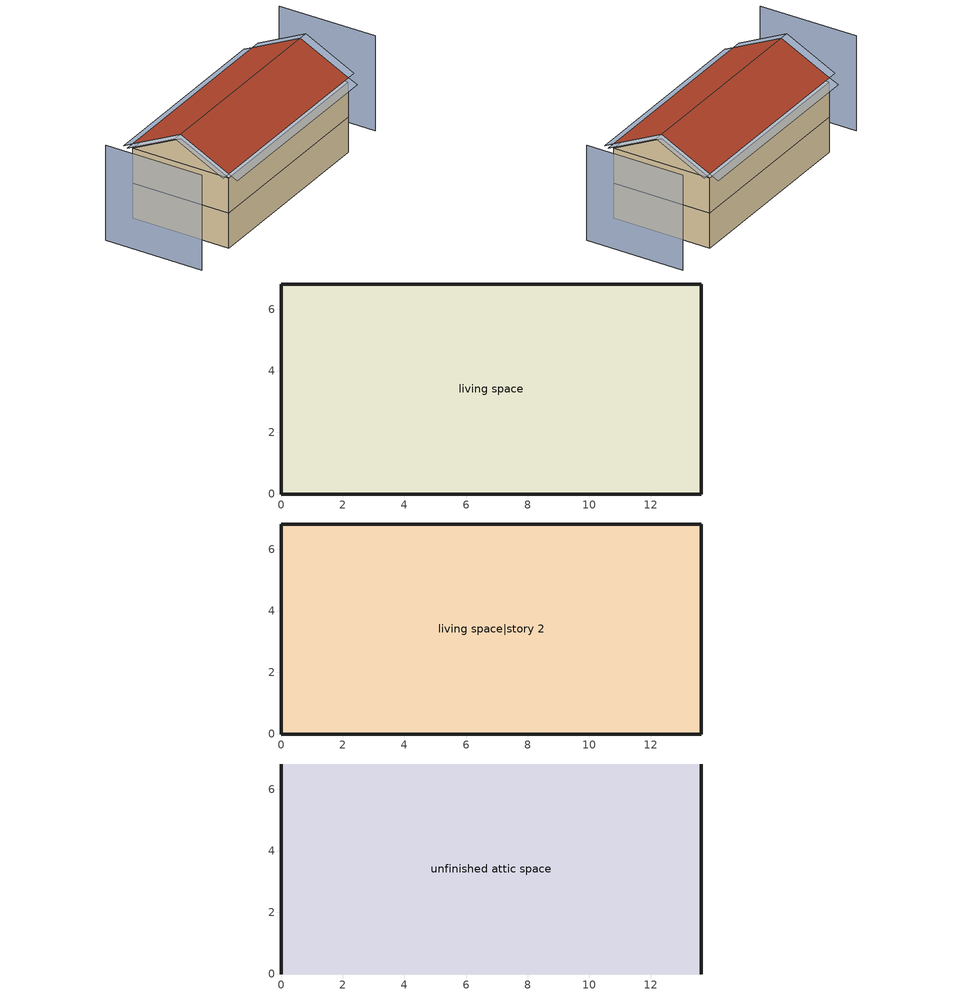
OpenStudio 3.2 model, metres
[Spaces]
living space
 floor foundation: 0,0 0,6.82 13.63,6.82 13.63,0 z0
 wall outside: 0,6.82 0,0 13.63,0 13.63,6.82 0,6.82 z0:2.44
living space|story 2
 floor to living space: 0,0 0,6.82 13.63,6.82 13.63,0 z2.44
 wall outside: 0,6.82 0,0 13.63,0 13.63,6.82 0,6.82 z2.44:4.88
unfinished attic space
 floor to living space|story 2: 0,6.82 13.63,6.82 13.63,0 0,0 z4.88
 wall outside: 0,3.41,6.58 0,6.82,4.88 0,0,4.88; 13.63,3.41,6.58 13.63,0,4.88 13.63,6.82,4.88
 roof outside: 13.63,3.41,6.89 0,3.41,6.89 0,0,5.18 13.63,0,5.18; 0,3.41,6.89 13.63,3.41,6.89 13.63,6.82,5.18 0,6.82,5.18
shading: -3.05,6.82 -3.05,0 / 16.68,0 16.68,6.82 z0:6.58; -0.61,6.82,5.18 -0.61,3.41,6.89 0,3.41,6.89 0,6.82,5.18; 14.24,3.41,6.89 14.24,6.82,5.18 13.63,6.82,5.18 13.63,3.41,6.89; 13.63,7.43,4.88 0,7.43,4.88 0,6.82,5.18 13.63,6.82,5.18; 14.24,0,5.18 14.24,3.41,6.89 13.63,3.41,6.89 13.63,0,5.18; -0.61,3.41,6.89 -0.61,0,5.18 0,0,5.18 0,3.41,6.89; 0,-0.61,4.88 13.63,-0.61,4.88 13.63,0,5.18 0,0,5.18
[Site]
Denver Intl Ap_CO_USA: Latitude {deg}=39.83; Longitude {deg}=-104.65; Time Zone {hr}=-7; Elevation {m}=1650
[ClimateZones]
Climate Zone Institution Name 1=Building America; Climate Zone Document Year 1=0; Climate Zone Value 1=Cold
[Site:WaterMainsTemperature]
Calculation Method=Correlation; Annual Average Outdoor Air Temperature {C}=10.8753; Maximum Difference In Monthly Average Outdoor Air Temperatures {deltaC}=23.1524
[Site:GroundTemperature:Deep]
10.8753, 10.8753, 10.8753, 10.8753, 10.8753, 10.8753, 10.8753, 10.8753, 10.8753, 10.8753, 10.8753, 10.8753
[Building]
Building 1: North Axis {deg}=180; Standards Number of Stories=2; Standards Number of Above Ground Stories=2; Standards Building Type=singlefamilydetached; Standards Number of Living Units=1
[ThermalZone] Use Ideal Air Loads=No
living zone; unfinished attic zone
[Sizing:Zone] Zone Cooling Design Supply Air Temperature Input Method=SupplyAirTemperature; Zone Cooling Design Supply Air Temperature {C}=14; Zone Cooling Design Supply Air Temperature Difference {deltaC}=11.11; Zone Heating Design Supply Air Temperature Input Method=SupplyAirTemperature; Zone Heating Design Supply Air Temperature {C}=40; Zone Heating Design Supply Air Temperature Difference {deltaC}=11.11; Zone Cooling Design Supply Air Humidity Ratio {kg-H2O/kg-air}=0.0085; Zone Heating Design Supply Air Humidity Ratio {kg-H2O/kg-air}=0.008; Cooling Design Air Flow Method=DesignDay; Heating Design Air Flow Method=DesignDay; Account for Dedicated Outdoor Air System=No; Dedicated Outdoor Air System Control Strategy=NeutralSupplyAir; Dedicated Outdoor Air Low Setpoint Temperature for Design {C}=autosize; Dedicated Outdoor Air High Setpoint Temperature for Design {C}=autosize
living zone; unfinished attic zone
[Zone equipment]
living zone: res bb living zone convective electric
[Space]
Name | Space Type | Thermal Zone | Building Unit
living space; living space|story 2 | Space Type 1 | living zone | unit 1
unfinished attic space | Space Type 2 | unfinished attic zone
[SpaceType]
Name | Standards Space Type
Space Type 1 | living
Space Type 2 | unfinished attic
[BuildingUnit]
unit 1: Building Unit Type=Residential
[External:File]
8760.csv: File=8760.csv
[People:Definition] Number of People Calculation Method=People; Number of People {people}=1.32; Fraction Radiant=0.319734; Sensible Heat Fraction=0.573; Carbon Dioxide Generation Rate {m3/s-W}=0; Enable ASHRAE 55 Comfort Warnings=No; Mean Radiant Temperature Calculation Type=ZoneAveraged
res occupants|living space; res occupants|living space|story 2
[People] Number of People Schedule=occupants; Activity Level Schedule=res occupants activity schedule; Multiplier=1
Name | People Definition | Space or SpaceType
res occupants|living space | res occupants|living space | living space
res occupants|living space|story 2 | res occupants|living space|story 2 | living space|story 2
[ZoneHVAC:Baseboard:Convective:Electric]
res bb living zone convective electric: Availability Schedule=Always On Discrete; Nominal Capacity {W}=autosize; Efficiency=1
[Schedule:File]
occupants: External File=8760.csv; Column Number=1; Rows to Skip at Top=1; Number of Hours of Data=8760; Minutes per Item=60
[Schedule:Constant]
Name | Value
res occupants activity schedule | 112.539
Always On Discrete | 1
